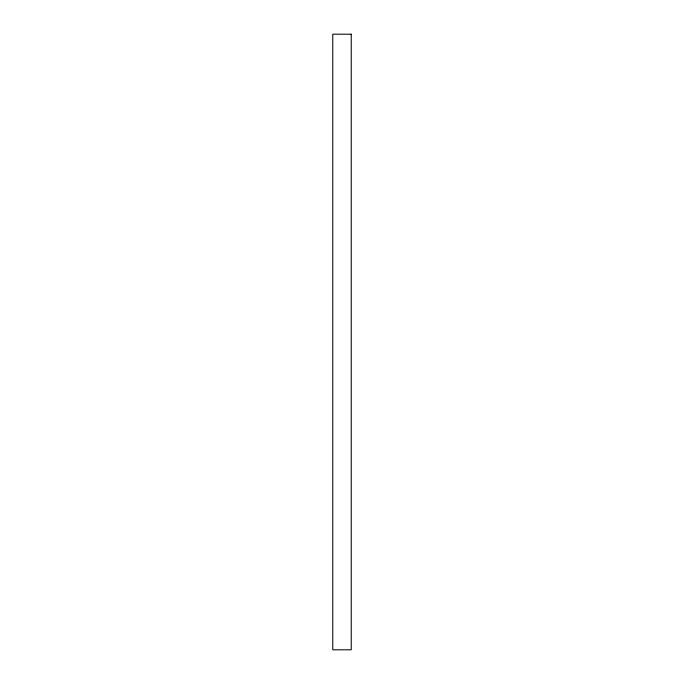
<?xml version="1.0" encoding="UTF-8"?>
<svg xmlns="http://www.w3.org/2000/svg" width="684" height="684" viewBox="0 0 684 684"><rect width="100%" height="100%" fill="white"/><g stroke="black" fill="none" stroke-linecap="round" stroke-linejoin="round"><path stroke-width="1.03" d="M351.234 34.2L332.766 34.2L332.766 649.8L351.234 649.8L351.234 34.2"/></g></svg>
